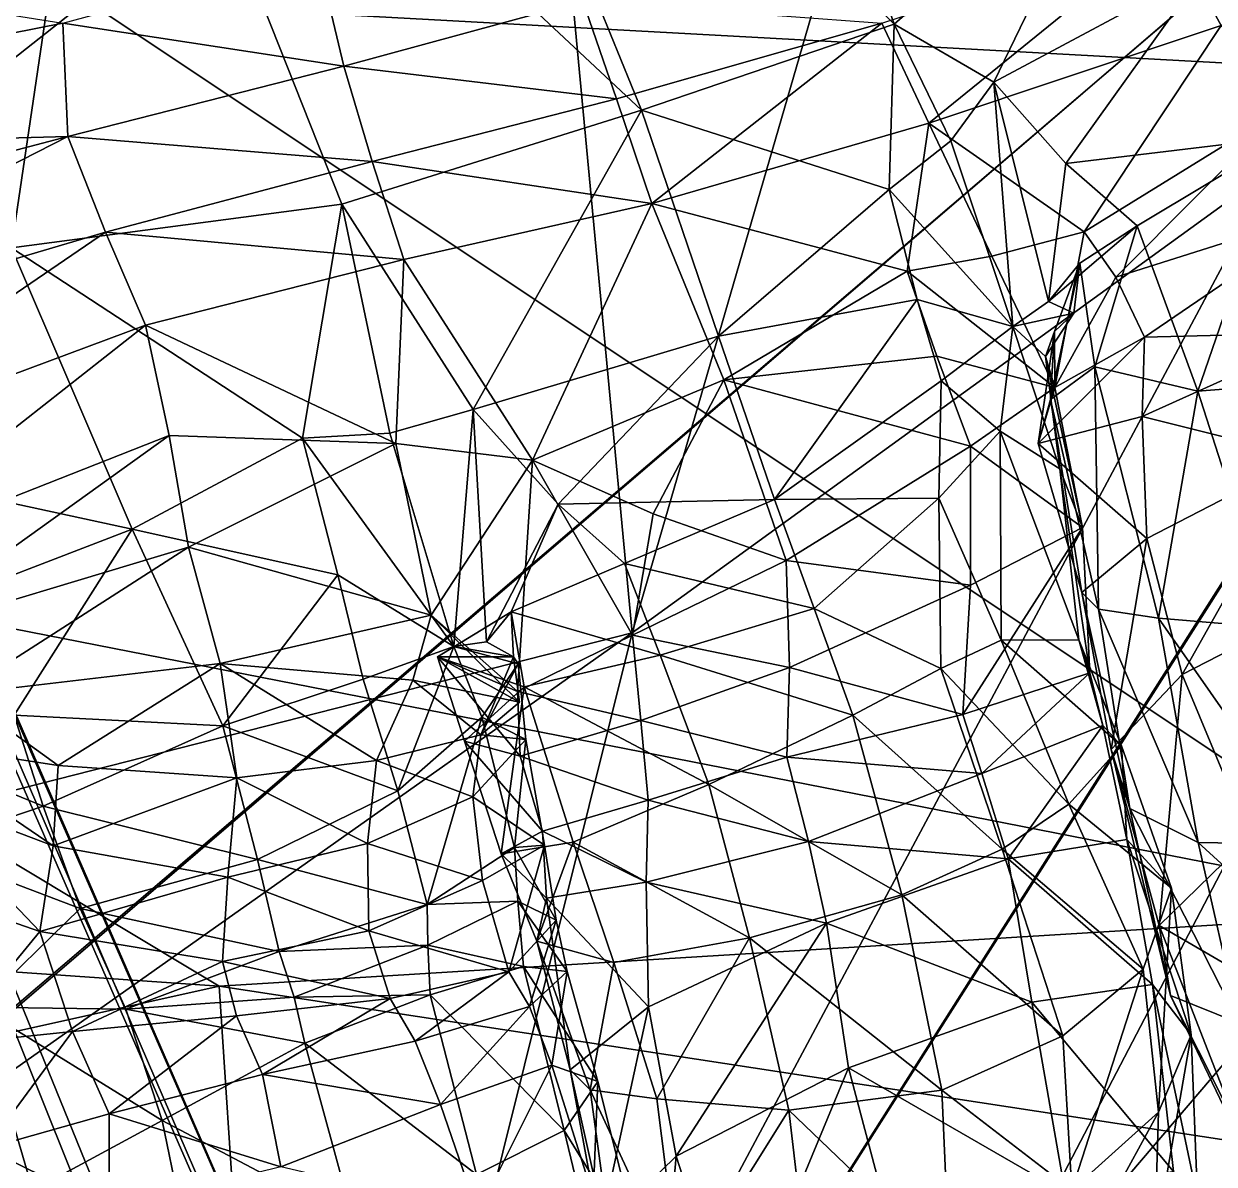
# Model space of a CAD drawing. Header units: metres. Extents: x -7.7 to 8, y -8.9 to 8.6.
# Drawn here: x 1.823 to 2.551, y -4.663 to -3.966 of the extents above; entities that cross this region are included whole.
import ezdxf

# ---------------------------------------------------------------- set-up
doc = ezdxf.new("R2010")
doc.units = ezdxf.units.M
doc.layers.add('LIBERTY', color=1, linetype='CONTINUOUS')

msp = doc.modelspace()

# ---------------------------------------------------------------- linework, layer by layer
at = {"layer": 'LIBERTY', "color": 7}
for points in [[(-7.53329, 8.63299, 0.068), (6.51222, 8.63299, 0.068), (-7.65053, -5.52977, 0.068)], [(-7.65053, -5.52977, 0.068), (6.51222, 8.63299, 0.068), (-7.53329, -5.64701, 0.068)], [(6.51222, 8.63299, 0.068), (6.62947, 8.51574, 0.068), (-7.53329, -5.64701, 0.068)], [(6.62947, 8.51574, 0.068), (6.51222, -5.64701, 0.068), (-7.53329, -5.64701, 0.068)], [(-7.53329, 8.51574, 1.70282), (-7.53329, -5.52977, 1.70282), (6.51222, -5.52977, 1.70282)], [(6.51222, 8.51574, 1.70282), (-7.53329, 8.51574, 1.70282), (6.51222, -5.52977, 1.70282)]]:
    msp.add_3dface(points, dxfattribs=at)
at = {"layer": 'LIBERTY', "color": 6}
for points in [[(2.13823, -0.026124, 28.9868), (2.12147, 0.088042, 28.8818), (4.77571, -4.17979, 28.1702)], [(4.77571, -4.17979, 28.1702), (2.12147, 0.088042, 28.8818), (5.18581, -3.88819, 27.9509)], [(4.69831, -4.14255, 28.3003), (2.13823, -0.026124, 28.9868), (4.77571, -4.17979, 28.1702)], [(4.33934, -1.5532, 31.0725), (2.13823, -0.026124, 28.9868), (4.69831, -4.14255, 28.3003)]]:
    msp.add_3dface(points, dxfattribs=at)
at = {"layer": 'LIBERTY', "color": 2}
for points in [[(0.533366, -2.19211, 45.8943), (2.08611, -5.21478, 47.3809), (0.784772, -2.01529, 45.7752)], [(2.16382, -5.1806, 47.3603), (0.784627, -2.01489, 45.7752), (0.784772, -2.01529, 45.7752)], [(2.16382, -5.1806, 47.3603), (1.01798, -2.55677, 45.9005), (0.784641, -2.01492, 45.7752)], [(2.08611, -5.21478, 47.3809), (2.16382, -5.1806, 47.3603), (0.784772, -2.01529, 45.7752)], [(0.768996, -2.70446, 45.9905), (2.08611, -5.21478, 47.3809), (0.533366, -2.19211, 45.8943)], [(1.01798, -2.55677, 45.9005), (2.15415, -5.19114, 47.3114), (1.011, -2.57185, 45.8611)], [(2.16382, -5.1806, 47.3603), (2.15415, -5.19114, 47.3114), (1.01798, -2.55677, 45.9005)], [(2.07639, -5.22532, 47.332), (0.76221, -2.71966, 45.9567), (1.011, -2.57185, 45.8611)], [(2.15415, -5.19114, 47.3114), (2.07639, -5.22532, 47.332), (1.011, -2.57185, 45.8611)], [(2.07639, -5.22532, 47.332), (0.768996, -2.70446, 45.9905), (0.76221, -2.71966, 45.9567)], [(2.07639, -5.22532, 47.332), (2.08611, -5.21478, 47.3809), (0.768996, -2.70446, 45.9905)]]:
    msp.add_3dface(points, dxfattribs=at)
at = {"layer": 'LIBERTY', "color": 8}
for points in [[(2.55294, -3.10523, 28.2884), (2.1185, -3.52347, 28.5151), (2.19497, -4.33821, 25.3996)], [(2.55294, -3.10523, 28.2884), (2.19497, -4.33821, 25.3996), (2.58812, -4.05362, 25.1271)], [(2.18179, -3.35114, 30.561), (1.31484, -4.11486, 28.6964), (2.1185, -3.52347, 28.5151)], [(2.18179, -3.35114, 30.561), (1.41207, -3.48181, 31.2583), (1.31484, -4.11486, 28.6964)], [(0.837603, -3.58755, 2.08622), (3.07244, -3.49215, 1.70282), (1.26745, -5.03989, 1.70282)], [(3.07402, -3.49209, 1.97996), (0.838988, -3.58749, 2.30801), (1.25611, -5.04654, 1.93382)], [(3.07402, -3.49209, 1.97996), (1.25611, -5.04654, 1.93382), (1.82723, -5.45562, 1.92482)], [(1.26745, -5.03989, 1.70282), (3.07244, -3.49215, 1.70282), (1.82723, -5.45562, 1.70282)], [(3.12937, -3.93, 1.92482), (3.07402, -3.49209, 1.97996), (1.82723, -5.45562, 1.92482)], [(3.07244, -3.49215, 1.70282), (2.08039, -5.39338, 1.70282), (1.82723, -5.45562, 1.70282)], [(3.07244, -3.49215, 1.70282), (3.12937, -3.93, 1.70282), (2.08039, -5.39338, 1.70282)], [(2.1185, -3.52347, 28.5151), (1.19433, -4.59307, 25.9095), (2.19497, -4.33821, 25.3996)], [(2.1185, -3.52347, 28.5151), (1.31484, -4.11486, 28.6964), (1.19433, -4.59307, 25.9095)], [(1.86189, -3.95208, 13.8979), (1.46379, -4.2665, 14.3022), (1.34997, -3.57087, 13.441)], [(2.22082, -3.57973, 2.81399), (2.05553, -3.66278, 2.85485), (2.35504, -3.9665, 2.6442)], [(2.22082, -3.57973, 2.81399), (2.35504, -3.9665, 2.6442), (2.49023, -3.84836, 2.64364)], [(2.05553, -3.66278, 2.85485), (1.87346, -3.71277, 2.87307), (2.20082, -4.01887, 2.68831)], [(2.05553, -3.66278, 2.85485), (2.20082, -4.01887, 2.68831), (2.35504, -3.9665, 2.6442)], [(1.87346, -3.71277, 2.87307), (1.67867, -3.73944, 2.87627), (1.81589, -4.10307, 2.70237)], [(1.87346, -3.71277, 2.87307), (1.81589, -4.10307, 2.70237), (2.01775, -4.07635, 2.69521)], [(1.87346, -3.71277, 2.87307), (2.01775, -4.07635, 2.69521), (2.20082, -4.01887, 2.68831)], [(3.20715, -4.02573, 21.1624), (1.86189, -3.95208, 13.8979), (2.56391, -3.72688, 13.3367)], [(2.49023, -3.84836, 2.64364), (2.35504, -3.9665, 2.6442), (2.41597, -4.00176, 2.53416)], [(2.54492, -3.93275, 2.61865), (2.49023, -3.84836, 2.64364), (2.41597, -4.00176, 2.53416)], [(2.78124, -3.87095, 1.94799), (2.55495, -3.96722, 1.94763), (2.52241, -3.90825, 1.94715)], [(1.84735, -3.96588, 1.90134), (1.4399, -4.04618, 1.85258), (1.44201, -3.90119, 1.84149)], [(2.52241, -3.90825, 1.94715), (2.37629, -4.02696, 1.93434), (2.34759, -3.96588, 1.93262)], [(2.52241, -3.90825, 1.94715), (2.55495, -3.96722, 1.94763), (2.37629, -4.02696, 1.93434)], [(2.00271, -3.92362, 1.90871), (2.01903, -3.99197, 1.90268), (1.84735, -3.96588, 1.90134)], [(2.00271, -3.92362, 1.90871), (2.16485, -3.95235, 1.91703), (2.01903, -3.99197, 1.90268)], [(3.00093, -4.385, 1.92482), (3.12937, -3.93, 1.92482), (1.82723, -5.45562, 1.92482)], [(3.12937, -3.93, 1.70282), (3.00093, -4.385, 1.70282), (2.08039, -5.39338, 1.70282)], [(2.54492, -3.93275, 2.61865), (2.41597, -4.00176, 2.53416), (2.46005, -4.05153, 2.51231)], [(2.59394, -4.03537, 2.58541), (2.54492, -3.93275, 2.61865), (2.46005, -4.05153, 2.51231)], [(2.62772, -3.93545, 2.58608), (2.54492, -3.93275, 2.61865), (2.59394, -4.03537, 2.58541)], [(2.69539, -4.50766, 22.9284), (1.46379, -4.2665, 14.3022), (1.86189, -3.95208, 13.8979)], [(3.20715, -4.02573, 21.1624), (2.69539, -4.50766, 22.9284), (1.86189, -3.95208, 13.8979)], [(2.16485, -3.95235, 1.91703), (2.18553, -4.01206, 1.91784), (2.01903, -3.99197, 1.90268)], [(2.34759, -3.96588, 1.93262), (2.18553, -4.01206, 1.91784), (2.16485, -3.95235, 1.91703)], [(1.84735, -3.96588, 1.90134), (1.85041, -4.03506, 1.88915), (1.4399, -4.04618, 1.85258)], [(1.84735, -3.96588, 1.90134), (2.01903, -3.99197, 1.90268), (1.85041, -4.03506, 1.88915)], [(2.18553, -4.01206, 1.91784), (2.34759, -3.96588, 1.93262), (2.20698, -4.07602, 1.91593)], [(2.35504, -3.9665, 2.6442), (2.20082, -4.01887, 2.68831), (2.35212, -4.06735, 2.53834)], [(2.34759, -3.96588, 1.93262), (2.37629, -4.02696, 1.93434), (2.20698, -4.07602, 1.91593)], [(2.35504, -3.9665, 2.6442), (2.35212, -4.06735, 2.53834), (2.38981, -4.03765, 2.53439)], [(2.35504, -3.9665, 2.6442), (2.38981, -4.03765, 2.53439), (2.41597, -4.00176, 2.53416)], [(2.55495, -3.96722, 1.94763), (2.47124, -4.0932, 1.95505), (2.37629, -4.02696, 1.93434)], [(2.47124, -4.0932, 1.95505), (2.55495, -3.96722, 1.94763), (2.59294, -4.01815, 1.94566)], [(2.01903, -3.99197, 1.90268), (2.03633, -4.05022, 1.90119), (1.85041, -4.03506, 1.88915)], [(2.01903, -3.99197, 1.90268), (2.18553, -4.01206, 1.91784), (2.03633, -4.05022, 1.90119)], [(2.41597, -4.00176, 2.53416), (2.38981, -4.03765, 2.53439), (2.42765, -4.1511, 2.39629)], [(2.46005, -4.05153, 2.51231), (2.41597, -4.00176, 2.53416), (2.44936, -4.13569, 2.40623)], [(2.44936, -4.13569, 2.40623), (2.41597, -4.00176, 2.53416), (2.42765, -4.1511, 2.39629)], [(2.18553, -4.01206, 1.91784), (2.20698, -4.07602, 1.91593), (2.03633, -4.05022, 1.90119)], [(2.20082, -4.01887, 2.68831), (2.01775, -4.07635, 2.69521), (2.0979, -4.20167, 2.56206)], [(2.24783, -4.1569, 2.61683), (2.20082, -4.01887, 2.68831), (2.0979, -4.20167, 2.56206)], [(2.20082, -4.01887, 2.68831), (2.24783, -4.1569, 2.61683), (2.35212, -4.06735, 2.53834)], [(2.49046, -4.12083, 1.95516), (2.47124, -4.0932, 1.95505), (2.59294, -4.01815, 1.94566)], [(2.62359, -4.07882, 1.94631), (2.49046, -4.12083, 1.95516), (2.59294, -4.01815, 1.94566)], [(2.37629, -4.02696, 1.93434), (2.36301, -4.11726, 1.95072), (2.20698, -4.07602, 1.91593)], [(2.41485, -4.10815, 1.95387), (2.36301, -4.11726, 1.95072), (2.37629, -4.02696, 1.93434)], [(2.47124, -4.0932, 1.95505), (2.41485, -4.10815, 1.95387), (2.37629, -4.02696, 1.93434)], [(1.85041, -4.03506, 1.88915), (1.43148, -4.14518, 1.87825), (1.4399, -4.04618, 1.85258)], [(1.43148, -4.14518, 1.87825), (1.85041, -4.03506, 1.88915), (1.54665, -4.18988, 1.83064)], [(1.85041, -4.03506, 1.88915), (1.87329, -4.09352, 1.8832), (1.54665, -4.18988, 1.83064)], [(1.85041, -4.03506, 1.88915), (2.03633, -4.05022, 1.90119), (1.87329, -4.09352, 1.8832)], [(2.59394, -4.03537, 2.58541), (2.46005, -4.05153, 2.51231), (2.50359, -4.08955, 2.49653)], [(2.54066, -4.19063, 2.53645), (2.59394, -4.03537, 2.58541), (2.50359, -4.08955, 2.49653)], [(2.6389, -4.18284, 2.59471), (2.59394, -4.03537, 2.58541), (2.54066, -4.19063, 2.53645)], [(2.38981, -4.03765, 2.53439), (2.35212, -4.06735, 2.53834), (2.42765, -4.1511, 2.39629)], [(2.03633, -4.05022, 1.90119), (2.05556, -4.1101, 1.89811), (1.87329, -4.09352, 1.8832)], [(2.03633, -4.05022, 1.90119), (2.20698, -4.07602, 1.91593), (2.05556, -4.1101, 1.89811)], [(2.58812, -4.05362, 25.1271), (1.98435, -5.18416, 23.3192), (3.04254, -4.72209, 22.5882)], [(2.58812, -4.05362, 25.1271), (2.19497, -4.33821, 25.3996), (1.98435, -5.18416, 23.3192)], [(2.50359, -4.08955, 2.49653), (2.46005, -4.05153, 2.51231), (2.44936, -4.13569, 2.40623)], [(2.35212, -4.06735, 2.53834), (2.24783, -4.1569, 2.61683), (2.36917, -4.1346, 2.50566)], [(2.35212, -4.06735, 2.53834), (2.36917, -4.1346, 2.50566), (2.42765, -4.1511, 2.39629)], [(2.01775, -4.07635, 2.69521), (1.81589, -4.10307, 2.70237), (1.9937, -4.21918, 2.56036)], [(2.04694, -4.21625, 2.5605), (2.01775, -4.07635, 2.69521), (1.9937, -4.21918, 2.56036)], [(2.0979, -4.20167, 2.56206), (2.01775, -4.07635, 2.69521), (2.04694, -4.21625, 2.5605)], [(2.20698, -4.07602, 1.91593), (2.13416, -4.23278, 1.92904), (2.05556, -4.1101, 1.89811)], [(2.13416, -4.23278, 1.92904), (2.20698, -4.07602, 1.91593), (2.25101, -4.18357, 1.89757)], [(2.20698, -4.07602, 1.91593), (2.36301, -4.11726, 1.95072), (2.25101, -4.18357, 1.89757)], [(2.508, -4.1576, 1.95904), (2.49046, -4.12083, 1.95516), (2.62359, -4.07882, 1.94631)], [(2.62034, -4.15481, 1.96694), (2.508, -4.1576, 1.95904), (2.62359, -4.07882, 1.94631)], [(1.87329, -4.09352, 1.8832), (1.66051, -4.23858, 1.83494), (1.54665, -4.18988, 1.83064)], [(1.87329, -4.09352, 1.8832), (1.89771, -4.15018, 1.87665), (1.66051, -4.23858, 1.83494)], [(1.87329, -4.09352, 1.8832), (2.05556, -4.1101, 1.89811), (1.89771, -4.15018, 1.87665)], [(2.47124, -4.0932, 1.95505), (2.45331, -4.18824, 1.97882), (2.41485, -4.10815, 1.95387)], [(2.46854, -4.11246, 2.4127), (2.50359, -4.08955, 2.49653), (2.44936, -4.13569, 2.40623)], [(2.49046, -4.12083, 1.95516), (2.45331, -4.18824, 1.97882), (2.47124, -4.0932, 1.95505)], [(2.4776, -4.17574, 2.45803), (2.50359, -4.08955, 2.49653), (2.46854, -4.11246, 2.4127)], [(2.54066, -4.19063, 2.53645), (2.50359, -4.08955, 2.49653), (2.4776, -4.17574, 2.45803)], [(1.88961, -4.27485, 2.6352), (1.81589, -4.10307, 2.70237), (1.68361, -4.23025, 2.60221)], [(1.81589, -4.10307, 2.70237), (1.88961, -4.27485, 2.6352), (1.9937, -4.21918, 2.56036)], [(2.41485, -4.10815, 1.95387), (2.45331, -4.18824, 1.97882), (2.36301, -4.11726, 1.95072)], [(2.05556, -4.1101, 1.89811), (2.05063, -4.22248, 1.89816), (1.89771, -4.15018, 1.87665)], [(2.13416, -4.23278, 1.92904), (2.05063, -4.22248, 1.89816), (2.05556, -4.1101, 1.89811)], [(2.46854, -4.11246, 2.4127), (2.44936, -4.13569, 2.40623), (2.46477, -4.14296, 2.30482)], [(2.4776, -4.17574, 2.45803), (2.46854, -4.11246, 2.4127), (2.45064, -4.19569, 2.30823)], [(2.45064, -4.19569, 2.30823), (2.46854, -4.11246, 2.4127), (2.45297, -4.15415, 2.20973)], [(2.46854, -4.11246, 2.4127), (2.46477, -4.14296, 2.30482), (2.45297, -4.15415, 2.20973)], [(2.36301, -4.11726, 1.95072), (2.38126, -4.1691, 1.94125), (2.25101, -4.18357, 1.89757)], [(2.36301, -4.11726, 1.95072), (2.45331, -4.18824, 1.97882), (2.38126, -4.1691, 1.94125)], [(2.508, -4.1576, 1.95904), (2.45331, -4.18824, 1.97882), (2.49046, -4.12083, 1.95516)], [(2.24783, -4.1569, 2.61683), (2.28199, -4.25679, 2.56264), (2.36917, -4.1346, 2.50566)], [(2.36917, -4.1346, 2.50566), (2.28199, -4.25679, 2.56264), (2.38386, -4.18417, 2.48044)], [(2.36917, -4.1346, 2.50566), (2.38386, -4.18417, 2.48044), (2.42765, -4.1511, 2.39629)], [(2.44936, -4.13569, 2.40623), (2.42765, -4.1511, 2.39629), (2.46477, -4.14296, 2.30482)], [(2.46477, -4.14296, 2.30482), (2.42765, -4.1511, 2.39629), (2.44754, -4.16929, 2.19844)], [(2.45297, -4.15415, 2.20973), (2.46477, -4.14296, 2.30482), (2.44754, -4.16929, 2.19844)], [(1.89771, -4.15018, 1.87665), (1.71127, -4.29688, 1.85343), (1.66051, -4.23858, 1.83494)], [(1.89771, -4.15018, 1.87665), (1.91226, -4.21765, 1.86078), (1.71127, -4.29688, 1.85343)], [(1.89771, -4.15018, 1.87665), (2.05063, -4.22248, 1.89816), (1.91226, -4.21765, 1.86078)], [(2.38386, -4.18417, 2.48044), (2.41991, -4.21496, 2.40199), (2.42765, -4.1511, 2.39629)], [(2.42765, -4.1511, 2.39629), (2.41991, -4.21496, 2.40199), (2.45639, -4.23794, 2.24053)], [(2.42765, -4.1511, 2.39629), (2.45639, -4.23794, 2.24053), (2.44754, -4.16929, 2.19844)], [(2.24783, -4.1569, 2.61683), (2.0979, -4.20167, 2.56206), (2.14992, -4.25959, 2.53763)], [(2.28199, -4.25679, 2.56264), (2.24783, -4.1569, 2.61683), (2.14992, -4.25959, 2.53763)], [(2.45064, -4.19569, 2.30823), (2.45297, -4.15415, 2.20973), (2.44308, -4.22259, 2.14406)], [(2.44308, -4.22259, 2.14406), (2.45297, -4.15415, 2.20973), (2.45331, -4.18824, 1.97882)], [(2.50656, -4.20599, 2.03521), (2.44308, -4.22259, 2.14406), (2.508, -4.1576, 1.95904)], [(2.44308, -4.22259, 2.14406), (2.45331, -4.18824, 1.97882), (2.508, -4.1576, 1.95904)], [(2.45297, -4.15415, 2.20973), (2.44754, -4.16929, 2.19844), (2.45331, -4.18824, 1.97882)], [(2.60567, -4.23089, 1.97288), (2.50656, -4.20599, 2.03521), (2.62034, -4.15481, 1.96694)], [(2.62034, -4.15481, 1.96694), (2.50656, -4.20599, 2.03521), (2.508, -4.1576, 1.95904)], [(2.38126, -4.1691, 1.94125), (2.4017, -4.22417, 1.93491), (2.25101, -4.18357, 1.89757)], [(2.38126, -4.1691, 1.94125), (2.45331, -4.18824, 1.97882), (2.4017, -4.22417, 1.93491)], [(2.44754, -4.16929, 2.19844), (2.45639, -4.23794, 2.24053), (2.47015, -4.27381, 2.05948)], [(2.44754, -4.16929, 2.19844), (2.47015, -4.27381, 2.05948), (2.45331, -4.18824, 1.97882)], [(2.48, -4.32379, 2.4081), (2.4776, -4.17574, 2.45803), (2.45064, -4.19569, 2.30823)], [(2.51658, -4.32927, 2.48555), (2.54066, -4.19063, 2.53645), (2.4776, -4.17574, 2.45803)], [(2.51658, -4.32927, 2.48555), (2.4776, -4.17574, 2.45803), (2.48, -4.32379, 2.4081)], [(2.13416, -4.23278, 1.92904), (2.25101, -4.18357, 1.89757), (2.20784, -4.26554, 1.89289)], [(2.20784, -4.26554, 1.89289), (2.25101, -4.18357, 1.89757), (2.28914, -4.29406, 1.88453)], [(2.25101, -4.18357, 1.89757), (2.4017, -4.22417, 1.93491), (2.28914, -4.29406, 1.88453)], [(2.28199, -4.25679, 2.56264), (2.38232, -4.25595, 2.48213), (2.38386, -4.18417, 2.48044)], [(2.38386, -4.18417, 2.48044), (2.38232, -4.25595, 2.48213), (2.41991, -4.21496, 2.40199)], [(2.45331, -4.18824, 1.97882), (2.47015, -4.27381, 2.05948), (2.4017, -4.22417, 1.93491)], [(2.58701, -4.33511, 2.55475), (2.6389, -4.18284, 2.59471), (2.54066, -4.19063, 2.53645)], [(2.58701, -4.33511, 2.55475), (2.54066, -4.19063, 2.53645), (2.51658, -4.32927, 2.48555)], [(2.0979, -4.20167, 2.56206), (2.04694, -4.21625, 2.5605), (2.08612, -4.34642, 2.41759)], [(2.0979, -4.20167, 2.56206), (2.08612, -4.34642, 2.41759), (2.10609, -4.34362, 2.41678)], [(2.14992, -4.25959, 2.53763), (2.0979, -4.20167, 2.56206), (2.10609, -4.34362, 2.41678)], [(2.4698, -4.31361, 2.31173), (2.45064, -4.19569, 2.30823), (2.44308, -4.22259, 2.14406)], [(2.4698, -4.31361, 2.31173), (2.48, -4.32379, 2.4081), (2.45064, -4.19569, 2.30823)], [(2.50939, -4.28063, 2.10955), (2.44308, -4.22259, 2.14406), (2.50656, -4.20599, 2.03521)], [(2.50939, -4.28063, 2.10955), (2.50656, -4.20599, 2.03521), (2.60567, -4.23089, 1.97288)], [(2.04694, -4.21625, 2.5605), (1.9937, -4.21918, 2.56036), (2.08612, -4.34642, 2.41759)], [(2.38232, -4.25595, 2.48213), (2.4204, -4.34259, 2.41142), (2.41991, -4.21496, 2.40199)], [(2.41991, -4.21496, 2.40199), (2.4204, -4.34259, 2.41142), (2.46784, -4.34253, 2.28184)], [(2.41991, -4.21496, 2.40199), (2.46784, -4.34253, 2.28184), (2.45639, -4.23794, 2.24053)], [(1.91226, -4.21765, 1.86078), (1.73997, -4.34124, 1.8916), (1.71127, -4.29688, 1.85343)], [(1.73997, -4.34124, 1.8916), (1.91226, -4.21765, 1.86078), (1.92412, -4.28593, 1.84491)], [(1.9937, -4.21918, 2.56036), (1.88961, -4.27485, 2.6352), (2.01532, -4.30272, 2.5435)], [(1.91226, -4.21765, 1.86078), (2.05063, -4.22248, 1.89816), (1.92412, -4.28593, 1.84491)], [(2.05063, -4.22248, 1.89816), (2.07238, -4.32737, 1.90167), (1.92412, -4.28593, 1.84491)], [(1.9937, -4.21918, 2.56036), (2.01532, -4.30272, 2.5435), (2.08612, -4.34642, 2.41759)], [(2.13416, -4.23278, 1.92904), (2.07238, -4.32737, 1.90167), (2.05063, -4.22248, 1.89816)], [(2.4017, -4.22417, 1.93491), (2.40184, -4.30896, 1.95807), (2.28914, -4.29406, 1.88453)], [(2.47015, -4.27381, 2.05948), (2.40184, -4.30896, 1.95807), (2.4017, -4.22417, 1.93491)], [(2.4698, -4.31361, 2.31173), (2.44308, -4.22259, 2.14406), (2.50939, -4.28063, 2.10955)], [(1.88961, -4.27485, 2.6352), (1.68361, -4.23025, 2.60221), (1.75722, -4.32566, 2.56216)], [(2.5311, -4.36355, 2.02759), (2.50939, -4.28063, 2.10955), (2.60567, -4.23089, 1.97288)], [(2.5311, -4.36355, 2.02759), (2.60567, -4.23089, 1.97288), (2.62892, -4.31323, 1.89859)], [(2.13416, -4.23278, 1.92904), (2.12496, -4.37391, 1.95175), (2.07238, -4.32737, 1.90167)], [(2.12496, -4.37391, 1.95175), (2.13416, -4.23278, 1.92904), (2.19521, -4.33949, 1.89111)], [(2.13416, -4.23278, 1.92904), (2.20784, -4.26554, 1.89289), (2.19521, -4.33949, 1.89111)], [(2.45639, -4.23794, 2.24053), (2.46784, -4.34253, 2.28184), (2.47471, -4.36266, 2.12508)], [(2.45639, -4.23794, 2.24053), (2.47471, -4.36266, 2.12508), (2.47015, -4.27381, 2.05948)], [(2.12106, -4.32537, 2.42188), (2.14992, -4.25959, 2.53763), (2.10609, -4.34362, 2.41678)], [(2.19032, -4.29579, 2.52336), (2.14992, -4.25959, 2.53763), (2.12106, -4.32537, 2.42188)], [(2.28199, -4.25679, 2.56264), (2.14992, -4.25959, 2.53763), (2.19032, -4.29579, 2.52336)], [(2.30629, -4.32339, 2.5392), (2.28199, -4.25679, 2.56264), (2.19032, -4.29579, 2.52336)], [(2.28199, -4.25679, 2.56264), (2.30629, -4.32339, 2.5392), (2.38232, -4.25595, 2.48213)], [(2.30629, -4.32339, 2.5392), (2.38361, -4.35993, 2.48626), (2.38232, -4.25595, 2.48213)], [(2.38232, -4.25595, 2.48213), (2.38361, -4.35993, 2.48626), (2.4204, -4.34259, 2.41142)], [(1.94279, -4.55399, 23.4351), (0.895835, -4.4813, 15.1743), (1.46379, -4.2665, 14.3022)], [(2.69539, -4.50766, 22.9284), (1.94279, -4.55399, 23.4351), (1.46379, -4.2665, 14.3022)], [(2.19521, -4.33949, 1.89111), (2.20784, -4.26554, 1.89289), (2.28914, -4.29406, 1.88453)], [(1.88961, -4.27485, 2.6352), (1.75722, -4.32566, 2.56216), (1.81763, -4.38854, 2.53861)], [(1.94508, -4.395, 2.58777), (1.88961, -4.27485, 2.6352), (1.81763, -4.38854, 2.53861)], [(1.88961, -4.27485, 2.6352), (1.94508, -4.395, 2.58777), (2.01532, -4.30272, 2.5435)], [(2.47015, -4.27381, 2.05948), (2.47471, -4.36266, 2.12508), (2.39708, -4.3881, 1.98343)], [(2.47015, -4.27381, 2.05948), (2.39708, -4.3881, 1.98343), (2.40184, -4.30896, 1.95807)], [(2.4876, -4.40931, 2.22997), (2.4698, -4.31361, 2.31173), (2.50939, -4.28063, 2.10955)], [(2.4876, -4.40931, 2.22997), (2.50939, -4.28063, 2.10955), (2.5311, -4.36355, 2.02759)], [(1.7839, -4.37566, 1.86653), (1.73997, -4.34124, 1.8916), (1.92412, -4.28593, 1.84491)], [(1.7839, -4.37566, 1.86653), (1.92412, -4.28593, 1.84491), (1.94331, -4.35681, 1.83338)], [(1.92412, -4.28593, 1.84491), (2.07238, -4.32737, 1.90167), (1.94331, -4.35681, 1.83338)], [(2.21217, -4.35171, 2.50808), (2.19032, -4.29579, 2.52336), (2.12106, -4.32537, 2.42188)], [(2.30629, -4.32339, 2.5392), (2.19032, -4.29579, 2.52336), (2.21217, -4.35171, 2.50808)], [(2.29126, -4.35924, 1.89582), (2.19521, -4.33949, 1.89111), (2.28914, -4.29406, 1.88453)], [(2.40184, -4.30896, 1.95807), (2.29126, -4.35924, 1.89582), (2.28914, -4.29406, 1.88453)], [(2.01532, -4.30272, 2.5435), (1.94508, -4.395, 2.58777), (2.0307, -4.36639, 2.53575)], [(2.01532, -4.30272, 2.5435), (2.0307, -4.36639, 2.53575), (2.08612, -4.34642, 2.41759)], [(2.40184, -4.30896, 1.95807), (2.39708, -4.3881, 1.98343), (2.29126, -4.35924, 1.89582)], [(2.49897, -4.44553, 2.32413), (2.48, -4.32379, 2.4081), (2.4698, -4.31361, 2.31173)], [(2.49897, -4.44553, 2.32413), (2.4698, -4.31361, 2.31173), (2.4876, -4.40931, 2.22997)], [(2.57245, -4.46294, 1.93215), (2.5311, -4.36355, 2.02759), (2.62892, -4.31323, 1.89859)], [(2.12106, -4.32537, 2.42188), (2.12248, -4.35278, 2.18089), (2.07609, -4.35285, 2.1804)], [(2.12902, -4.3712, 2.40889), (2.12106, -4.32537, 2.42188), (2.07609, -4.35285, 2.1804)], [(2.12106, -4.32537, 2.42188), (2.10609, -4.34362, 2.41678), (2.12248, -4.35278, 2.18089)], [(2.21217, -4.35171, 2.50808), (2.12106, -4.32537, 2.42188), (2.12902, -4.3712, 2.40889)], [(2.32994, -4.38845, 2.52375), (2.30629, -4.32339, 2.5392), (2.21217, -4.35171, 2.50808)], [(2.30629, -4.32339, 2.5392), (2.32994, -4.38845, 2.52375), (2.38361, -4.35993, 2.48626)], [(2.51658, -4.32927, 2.48555), (2.48, -4.32379, 2.4081), (2.54081, -4.46621, 2.39748)], [(2.54081, -4.46621, 2.39748), (2.48, -4.32379, 2.4081), (2.49897, -4.44553, 2.32413)], [(2.07238, -4.32737, 1.90167), (2.06117, -4.36705, 1.88185), (1.94331, -4.35681, 1.83338)], [(2.07238, -4.32737, 1.90167), (2.12631, -4.38042, 1.95501), (2.06117, -4.36705, 1.88185)], [(2.12496, -4.37391, 1.95175), (2.12631, -4.38042, 1.95501), (2.07238, -4.32737, 1.90167)], [(2.58701, -4.33511, 2.55475), (2.51658, -4.32927, 2.48555), (2.61339, -4.46745, 2.4475)], [(2.61339, -4.46745, 2.4475), (2.51658, -4.32927, 2.48555), (2.54081, -4.46621, 2.39748)], [(2.19497, -4.33821, 25.3996), (0.753664, -5.35601, 23.63), (1.98435, -5.18416, 23.3192)], [(2.19497, -4.33821, 25.3996), (1.19433, -4.59307, 25.9095), (0.753664, -5.35601, 23.63)], [(2.20028, -4.39161, 1.90621), (2.12496, -4.37391, 1.95175), (2.19521, -4.33949, 1.89111)], [(2.29126, -4.35924, 1.89582), (2.20028, -4.39161, 1.90621), (2.19521, -4.33949, 1.89111)], [(2.0307, -4.36639, 2.53575), (2.05188, -4.43467, 2.50079), (2.08612, -4.34642, 2.41759)], [(2.08612, -4.34642, 2.41759), (2.05188, -4.43467, 2.50079), (2.10322, -4.38958, 2.37096)], [(2.10609, -4.34362, 2.41678), (2.08612, -4.34642, 2.41759), (2.12248, -4.35278, 2.18089)], [(2.12248, -4.35278, 2.18089), (2.08612, -4.34642, 2.41759), (2.12537, -4.35702, 2.17735)], [(2.08612, -4.34642, 2.41759), (2.10322, -4.38958, 2.37096), (2.12537, -4.35702, 2.17735)], [(2.38361, -4.35993, 2.48626), (2.46183, -4.44273, 2.42075), (2.4204, -4.34259, 2.41142)], [(2.4204, -4.34259, 2.41142), (2.49399, -4.40722, 2.29592), (2.46784, -4.34253, 2.28184)], [(2.4204, -4.34259, 2.41142), (2.46183, -4.44273, 2.42075), (2.49399, -4.40722, 2.29592)], [(2.46784, -4.34253, 2.28184), (2.49399, -4.40722, 2.29592), (2.48253, -4.3947, 2.14586)], [(2.46784, -4.34253, 2.28184), (2.48253, -4.3947, 2.14586), (2.47471, -4.36266, 2.12508)], [(2.07609, -4.35285, 2.1804), (2.12248, -4.35278, 2.18089), (2.12631, -4.38042, 1.95501)], [(2.07609, -4.35285, 2.1804), (2.12631, -4.38042, 1.95501), (2.12496, -4.37391, 1.95175)], [(2.09265, -4.40422, 2.18804), (2.12902, -4.3712, 2.40889), (2.07609, -4.35285, 2.1804)], [(2.09265, -4.40422, 2.18804), (2.07609, -4.35285, 2.1804), (2.1267, -4.41356, 1.97961)], [(2.1267, -4.41356, 1.97961), (2.07609, -4.35285, 2.1804), (2.12496, -4.37391, 1.95175)], [(2.12631, -4.38042, 1.95501), (2.12248, -4.35278, 2.18089), (2.1027, -4.40042, 1.9539)], [(2.12248, -4.35278, 2.18089), (2.12537, -4.35702, 2.17735), (2.1027, -4.40042, 1.9539)], [(2.24194, -4.43075, 2.49816), (2.21217, -4.35171, 2.50808), (2.12902, -4.3712, 2.40889)], [(2.32994, -4.38845, 2.52375), (2.21217, -4.35171, 2.50808), (2.24194, -4.43075, 2.49816)], [(1.84448, -4.41918, 1.85776), (1.7839, -4.37566, 1.86653), (1.94331, -4.35681, 1.83338)], [(1.84448, -4.41918, 1.85776), (1.94331, -4.35681, 1.83338), (1.95358, -4.42664, 1.83049)], [(1.94331, -4.35681, 1.83338), (2.03894, -4.41611, 1.8646), (1.95358, -4.42664, 1.83049)], [(2.06117, -4.36705, 1.88185), (2.03894, -4.41611, 1.8646), (1.94331, -4.35681, 1.83338)], [(2.12537, -4.35702, 2.17735), (2.13003, -4.40333, 2.14761), (2.1027, -4.40042, 1.9539)], [(2.12537, -4.35702, 2.17735), (2.10322, -4.38958, 2.37096), (2.13003, -4.40333, 2.14761)], [(2.28964, -4.41408, 1.91218), (2.20028, -4.39161, 1.90621), (2.29126, -4.35924, 1.89582)], [(2.39708, -4.3881, 1.98343), (2.28964, -4.41408, 1.91218), (2.29126, -4.35924, 1.89582)], [(2.32994, -4.38845, 2.52375), (2.42116, -4.47019, 2.4937), (2.38361, -4.35993, 2.48626)], [(2.38361, -4.35993, 2.48626), (2.42116, -4.47019, 2.4937), (2.46183, -4.44273, 2.42075)], [(2.47471, -4.36266, 2.12508), (2.40863, -4.42397, 2.00212), (2.39708, -4.3881, 1.98343)], [(2.47471, -4.36266, 2.12508), (2.48253, -4.3947, 2.14586), (2.40863, -4.42397, 2.00212)], [(2.0307, -4.36639, 2.53575), (1.94508, -4.395, 2.58777), (2.05188, -4.43467, 2.50079)], [(2.06117, -4.36705, 1.88185), (2.1027, -4.40042, 1.9539), (2.03894, -4.41611, 1.8646)], [(2.12631, -4.38042, 1.95501), (2.1027, -4.40042, 1.9539), (2.06117, -4.36705, 1.88185)], [(2.51693, -4.51683, 2.10454), (2.4876, -4.40931, 2.22997), (2.5311, -4.36355, 2.02759)], [(2.51693, -4.51683, 2.10454), (2.5311, -4.36355, 2.02759), (2.57245, -4.46294, 1.93215)], [(1.74705, -4.40419, 1.95924), (1.7839, -4.37566, 1.86653), (1.84448, -4.41918, 1.85776)], [(2.11502, -4.47304, 2.19743), (2.12902, -4.3712, 2.40889), (2.09265, -4.40422, 2.18804)], [(2.15902, -4.46591, 2.40396), (2.12902, -4.3712, 2.40889), (2.11502, -4.47304, 2.19743)], [(2.1267, -4.41356, 1.97961), (2.12496, -4.37391, 1.95175), (2.20028, -4.39161, 1.90621)], [(2.24194, -4.43075, 2.49816), (2.12902, -4.3712, 2.40889), (2.15902, -4.46591, 2.40396)], [(1.83519, -4.44392, 2.52036), (1.81763, -4.38854, 2.53861), (1.73003, -4.40098, 2.39114)], [(1.94508, -4.395, 2.58777), (1.81763, -4.38854, 2.53861), (1.83519, -4.44392, 2.52036)], [(2.65704, -4.95274, 1.92482), (3.00093, -4.385, 1.92482), (1.82723, -5.45562, 1.92482)], [(2.05188, -4.43467, 2.50079), (2.06982, -4.50412, 2.47075), (2.10322, -4.38958, 2.37096)], [(2.10322, -4.38958, 2.37096), (2.06982, -4.50412, 2.47075), (2.12328, -4.46925, 2.33187)], [(3.00093, -4.385, 1.70282), (2.65704, -4.95274, 1.70282), (2.08039, -5.39338, 1.70282)], [(2.10322, -4.38958, 2.37096), (2.12328, -4.46925, 2.33187), (2.13003, -4.40333, 2.14761)], [(2.20479, -4.44038, 1.92593), (2.1267, -4.41356, 1.97961), (2.20028, -4.39161, 1.90621)], [(2.28964, -4.41408, 1.91218), (2.20479, -4.44038, 1.92593), (2.20028, -4.39161, 1.90621)], [(2.35978, -4.49818, 2.52806), (2.32994, -4.38845, 2.52375), (2.24194, -4.43075, 2.49816)], [(2.39708, -4.3881, 1.98343), (2.40863, -4.42397, 2.00212), (2.28964, -4.41408, 1.91218)], [(2.32994, -4.38845, 2.52375), (2.35978, -4.49818, 2.52806), (2.42116, -4.47019, 2.4937)], [(1.96629, -4.47664, 2.55812), (1.94508, -4.395, 2.58777), (1.83519, -4.44392, 2.52036)], [(1.94508, -4.395, 2.58777), (1.96629, -4.47664, 2.55812), (2.05188, -4.43467, 2.50079)], [(2.48253, -4.3947, 2.14586), (2.42466, -4.47628, 2.01372), (2.40863, -4.42397, 2.00212)], [(2.48253, -4.3947, 2.14586), (2.49728, -4.46439, 2.16184), (2.42466, -4.47628, 2.01372)], [(2.49399, -4.40722, 2.29592), (2.49728, -4.46439, 2.16184), (2.48253, -4.3947, 2.14586)], [(1.83519, -4.44392, 2.52036), (1.73003, -4.40098, 2.39114), (1.7601, -4.46952, 2.38297)], [(1.75039, -4.43377, 2.00311), (1.74705, -4.40419, 1.95924), (1.84132, -4.46819, 1.889)], [(1.84132, -4.46819, 1.889), (1.74705, -4.40419, 1.95924), (1.84448, -4.41918, 1.85776)], [(2.1027, -4.40042, 1.9539), (2.09782, -4.43823, 1.94357), (2.03894, -4.41611, 1.8646)], [(2.11502, -4.47304, 2.19743), (2.09265, -4.40422, 2.18804), (2.14037, -4.4593, 2.00177)], [(2.14037, -4.4593, 2.00177), (2.09265, -4.40422, 2.18804), (2.1267, -4.41356, 1.97961)], [(2.1027, -4.40042, 1.9539), (2.13003, -4.40333, 2.14761), (2.09782, -4.43823, 1.94357)], [(2.13003, -4.40333, 2.14761), (2.14152, -4.46775, 2.12778), (2.09782, -4.43823, 1.94357)], [(2.13003, -4.40333, 2.14761), (2.12328, -4.46925, 2.33187), (2.14152, -4.46775, 2.12778)], [(2.14037, -4.4593, 2.00177), (2.1267, -4.41356, 1.97961), (2.20479, -4.44038, 1.92593)], [(2.49399, -4.40722, 2.29592), (2.46183, -4.44273, 2.42075), (2.52446, -4.4942, 2.29399)], [(2.49897, -4.44553, 2.32413), (2.4876, -4.40931, 2.22997), (2.52398, -4.55959, 2.21295)], [(2.52398, -4.55959, 2.21295), (2.4876, -4.40931, 2.22997), (2.51693, -4.51683, 2.10454)], [(2.49399, -4.40722, 2.29592), (2.52446, -4.4942, 2.29399), (2.49728, -4.46439, 2.16184)], [(1.84132, -4.46819, 1.889), (1.84448, -4.41918, 1.85776), (1.95358, -4.42664, 1.83049)], [(2.03894, -4.41611, 1.8646), (2.03336, -4.46688, 1.86525), (1.95358, -4.42664, 1.83049)], [(2.09782, -4.43823, 1.94357), (2.03336, -4.46688, 1.86525), (2.03894, -4.41611, 1.8646)], [(2.30268, -4.46558, 1.93676), (2.20479, -4.44038, 1.92593), (2.28964, -4.41408, 1.91218)], [(2.40863, -4.42397, 2.00212), (2.30268, -4.46558, 1.93676), (2.28964, -4.41408, 1.91218)], [(1.94801, -4.48738, 1.84371), (1.84132, -4.46819, 1.889), (1.95358, -4.42664, 1.83049)], [(2.03336, -4.46688, 1.86525), (1.94801, -4.48738, 1.84371), (1.95358, -4.42664, 1.83049)], [(2.40863, -4.42397, 2.00212), (2.42466, -4.47628, 2.01372), (2.30268, -4.46558, 1.93676)], [(1.74658, -4.49034, 2.04429), (1.75039, -4.43377, 2.00311), (1.83315, -4.52055, 1.91998)], [(1.83315, -4.52055, 1.91998), (1.75039, -4.43377, 2.00311), (1.84132, -4.46819, 1.889)], [(2.05188, -4.43467, 2.50079), (1.96629, -4.47664, 2.55812), (2.06982, -4.50412, 2.47075)], [(2.26674, -4.52447, 2.50323), (2.24194, -4.43075, 2.49816), (2.15902, -4.46591, 2.40396)], [(2.26674, -4.52447, 2.50323), (2.35978, -4.49818, 2.52806), (2.24194, -4.43075, 2.49816)], [(2.09782, -4.43823, 1.94357), (2.10363, -4.48941, 1.94971), (2.03336, -4.46688, 1.86525)], [(2.14152, -4.46775, 2.12778), (2.10363, -4.48941, 1.94971), (2.09782, -4.43823, 1.94357)], [(2.2036, -4.49034, 2.00454), (2.14037, -4.4593, 2.00177), (2.20479, -4.44038, 1.92593)], [(2.30268, -4.46558, 1.93676), (2.2036, -4.49034, 2.00454), (2.20479, -4.44038, 1.92593)], [(2.46183, -4.44273, 2.42075), (2.42116, -4.47019, 2.4937), (2.50727, -4.54363, 2.40518)], [(2.46183, -4.44273, 2.42075), (2.50727, -4.54363, 2.40518), (2.52446, -4.4942, 2.29399)], [(1.85793, -4.50658, 2.50251), (1.83519, -4.44392, 2.52036), (1.7601, -4.46952, 2.38297)], [(1.96629, -4.47664, 2.55812), (1.83519, -4.44392, 2.52036), (1.85793, -4.50658, 2.50251)], [(2.54081, -4.46621, 2.39748), (2.49897, -4.44553, 2.32413), (2.56578, -4.57658, 2.29938)], [(2.56578, -4.57658, 2.29938), (2.49897, -4.44553, 2.32413), (2.52398, -4.55959, 2.21295)], [(2.14279, -4.50015, 2.12976), (2.11502, -4.47304, 2.19743), (2.14037, -4.4593, 2.00177)], [(2.2036, -4.49034, 2.00454), (2.14279, -4.50015, 2.12976), (2.14037, -4.4593, 2.00177)], [(2.49728, -4.46439, 2.16184), (2.513, -4.55286, 2.0994), (2.42466, -4.47628, 2.01372)], [(2.49728, -4.46439, 2.16184), (2.53662, -4.5836, 2.22238), (2.513, -4.55286, 2.0994)], [(2.52446, -4.4942, 2.29399), (2.53662, -4.5836, 2.22238), (2.49728, -4.46439, 2.16184)], [(2.57064, -4.54807, 1.99374), (2.51693, -4.51683, 2.10454), (2.57245, -4.46294, 1.93215)], [(1.79589, -4.56674, 2.40882), (1.85793, -4.50658, 2.50251), (1.7601, -4.46952, 2.38297)], [(1.83315, -4.52055, 1.91998), (1.84132, -4.46819, 1.889), (1.94801, -4.48738, 1.84371)], [(2.03336, -4.46688, 1.86525), (2.03419, -4.5202, 1.87762), (1.94801, -4.48738, 1.84371)], [(2.10363, -4.48941, 1.94971), (2.03419, -4.5202, 1.87762), (2.03336, -4.46688, 1.86525)], [(2.06982, -4.50412, 2.47075), (2.12527, -4.50211, 2.36365), (2.12328, -4.46925, 2.33187)], [(2.14152, -4.46775, 2.12778), (2.11983, -4.54517, 2.03069), (2.10363, -4.48941, 1.94971)], [(2.1369, -4.52656, 2.27955), (2.15902, -4.46591, 2.40396), (2.11502, -4.47304, 2.19743)], [(2.14152, -4.46775, 2.12778), (2.14871, -4.51364, 2.19549), (2.11983, -4.54517, 2.03069)], [(2.12328, -4.46925, 2.33187), (2.14871, -4.51364, 2.19549), (2.14152, -4.46775, 2.12778)], [(2.12328, -4.46925, 2.33187), (2.12527, -4.50211, 2.36365), (2.14871, -4.51364, 2.19549)], [(2.18387, -4.53946, 2.42326), (2.15902, -4.46591, 2.40396), (2.1369, -4.52656, 2.27955)], [(2.18387, -4.53946, 2.42326), (2.26674, -4.52447, 2.50323), (2.15902, -4.46591, 2.40396)], [(2.31375, -4.51546, 1.94903), (2.2036, -4.49034, 2.00454), (2.30268, -4.46558, 1.93676)], [(2.42466, -4.47628, 2.01372), (2.31375, -4.51546, 1.94903), (2.30268, -4.46558, 1.93676)], [(2.42116, -4.47019, 2.4937), (2.35978, -4.49818, 2.52806), (2.45811, -4.58436, 2.47888)], [(2.42116, -4.47019, 2.4937), (2.45811, -4.58436, 2.47888), (2.50727, -4.54363, 2.40518)], [(2.61339, -4.46745, 2.4475), (2.54081, -4.46621, 2.39748), (2.62951, -4.54727, 2.3584)], [(2.62951, -4.54727, 2.3584), (2.54081, -4.46621, 2.39748), (2.56578, -4.57658, 2.29938)], [(1.9794, -4.5327, 2.53786), (1.96629, -4.47664, 2.55812), (1.85793, -4.50658, 2.50251)], [(1.96629, -4.47664, 2.55812), (1.9794, -4.5327, 2.53786), (2.06982, -4.50412, 2.47075)], [(2.1369, -4.52656, 2.27955), (2.11502, -4.47304, 2.19743), (2.14279, -4.50015, 2.12976)], [(2.31375, -4.51546, 1.94903), (2.42466, -4.47628, 2.01372), (2.43915, -4.56365, 1.94736)], [(2.42466, -4.47628, 2.01372), (2.513, -4.55286, 2.0994), (2.43915, -4.56365, 1.94736)], [(1.94279, -4.55399, 23.4351), (0.727654, -4.82437, 23.628), (0.895835, -4.4813, 15.1743)], [(1.77639, -4.58949, 2.02296), (1.74658, -4.49034, 2.04429), (1.83315, -4.52055, 1.91998)], [(1.94478, -4.53897, 1.86308), (1.83315, -4.52055, 1.91998), (1.94801, -4.48738, 1.84371)], [(2.03419, -4.5202, 1.87762), (1.94478, -4.53897, 1.86308), (1.94801, -4.48738, 1.84371)], [(2.10363, -4.48941, 1.94971), (2.11983, -4.54517, 2.03069), (2.03419, -4.5202, 1.87762)], [(2.20496, -4.56651, 2.07775), (2.14279, -4.50015, 2.12976), (2.2036, -4.49034, 2.00454)], [(2.20496, -4.56651, 2.07775), (2.2036, -4.49034, 2.00454), (2.31375, -4.51546, 1.94903)], [(2.15717, -4.60501, 2.26854), (2.1369, -4.52656, 2.27955), (2.14279, -4.50015, 2.12976)], [(2.15717, -4.60501, 2.26854), (2.14279, -4.50015, 2.12976), (2.20496, -4.56651, 2.07775)], [(2.38413, -4.61748, 2.51134), (2.35978, -4.49818, 2.52806), (2.26674, -4.52447, 2.50323)], [(2.35978, -4.49818, 2.52806), (2.38413, -4.61748, 2.51134), (2.45811, -4.58436, 2.47888)], [(2.50727, -4.54363, 2.40518), (2.51661, -4.63096, 2.32509), (2.52446, -4.4942, 2.29399)], [(2.52446, -4.4942, 2.29399), (2.51661, -4.63096, 2.32509), (2.53662, -4.5836, 2.22238)], [(1.88569, -4.5681, 2.50295), (1.85793, -4.50658, 2.50251), (1.79589, -4.56674, 2.40882)], [(1.88569, -4.5681, 2.50295), (1.9794, -4.5327, 2.53786), (1.85793, -4.50658, 2.50251)], [(1.94279, -4.55399, 23.4351), (2.69539, -4.50766, 22.9284), (3.04254, -4.72209, 22.5882)], [(1.9794, -4.5327, 2.53786), (2.07017, -4.529, 2.47489), (2.06982, -4.50412, 2.47075)], [(2.06982, -4.50412, 2.47075), (2.07017, -4.529, 2.47489), (2.12527, -4.50211, 2.36365)], [(2.07017, -4.529, 2.47489), (2.12862, -4.54201, 2.40052), (2.12527, -4.50211, 2.36365)], [(2.12527, -4.50211, 2.36365), (2.12862, -4.54201, 2.40052), (2.15531, -4.54507, 2.25531)], [(2.12527, -4.50211, 2.36365), (2.15531, -4.54507, 2.25531), (2.14871, -4.51364, 2.19549)], [(2.14871, -4.51364, 2.19549), (2.13242, -4.56634, 2.0924), (2.11983, -4.54517, 2.03069)], [(2.14871, -4.51364, 2.19549), (2.15531, -4.54507, 2.25531), (2.13242, -4.56634, 2.0924)], [(2.22199, -4.6577, 2.00117), (2.20496, -4.56651, 2.07775), (2.31375, -4.51546, 1.94903)], [(2.22199, -4.6577, 2.00117), (2.31375, -4.51546, 1.94903), (2.32727, -4.60383, 1.87948)], [(2.31375, -4.51546, 1.94903), (2.43915, -4.56365, 1.94736), (2.32727, -4.60383, 1.87948)], [(1.77639, -4.58949, 2.02296), (1.83315, -4.52055, 1.91998), (1.85313, -4.5816, 1.91729)], [(1.85313, -4.5816, 1.91729), (1.83315, -4.52055, 1.91998), (1.94478, -4.53897, 1.86308)], [(2.03419, -4.5202, 1.87762), (2.04715, -4.56149, 1.92409), (1.94478, -4.53897, 1.86308)], [(2.11983, -4.54517, 2.03069), (2.04715, -4.56149, 1.92409), (2.03419, -4.5202, 1.87762)], [(2.56596, -4.64299, 2.08564), (2.51693, -4.51683, 2.10454), (2.57064, -4.54807, 1.99374)], [(2.52398, -4.55959, 2.21295), (2.51693, -4.51683, 2.10454), (2.56596, -4.64299, 2.08564)], [(1.9794, -4.5327, 2.53786), (1.98866, -4.56073, 2.52599), (2.07017, -4.529, 2.47489)], [(1.98866, -4.56073, 2.52599), (2.07159, -4.55926, 2.48069), (2.07017, -4.529, 2.47489)], [(2.07017, -4.529, 2.47489), (2.07159, -4.55926, 2.48069), (2.12862, -4.54201, 2.40052)], [(2.16936, -4.61723, 2.35991), (2.18387, -4.53946, 2.42326), (2.1369, -4.52656, 2.27955)], [(2.16936, -4.61723, 2.35991), (2.1369, -4.52656, 2.27955), (2.15717, -4.60501, 2.26854)], [(2.21008, -4.62272, 2.43169), (2.26674, -4.52447, 2.50323), (2.18387, -4.53946, 2.42326)], [(2.29074, -4.62962, 2.4914), (2.26674, -4.52447, 2.50323), (2.21008, -4.62272, 2.43169)], [(2.38413, -4.61748, 2.51134), (2.26674, -4.52447, 2.50323), (2.29074, -4.62962, 2.4914)], [(1.98866, -4.56073, 2.52599), (1.9794, -4.5327, 2.53786), (1.88569, -4.5681, 2.50295)], [(1.95328, -4.57199, 1.88019), (1.85313, -4.5816, 1.91729), (1.94478, -4.53897, 1.86308)], [(2.04715, -4.56149, 1.92409), (1.95328, -4.57199, 1.88019), (1.94478, -4.53897, 1.86308)], [(2.07159, -4.55926, 2.48069), (2.15354, -4.64205, 2.40227), (2.12862, -4.54201, 2.40052)], [(2.12862, -4.54201, 2.40052), (2.15354, -4.64205, 2.40227), (2.17415, -4.61227, 2.26602)], [(2.12862, -4.54201, 2.40052), (2.17415, -4.61227, 2.26602), (2.15531, -4.54507, 2.25531)], [(2.21008, -4.62272, 2.43169), (2.18387, -4.53946, 2.42326), (2.16936, -4.61723, 2.35991)], [(2.50727, -4.54363, 2.40518), (2.45811, -4.58436, 2.47888), (2.4637, -4.67863, 2.38639)], [(2.50727, -4.54363, 2.40518), (2.4637, -4.67863, 2.38639), (2.51661, -4.63096, 2.32509)], [(2.11983, -4.54517, 2.03069), (2.06249, -4.58746, 1.96546), (2.04715, -4.56149, 1.92409)], [(2.11983, -4.54517, 2.03069), (2.13242, -4.56634, 2.0924), (2.06249, -4.58746, 1.96546)], [(2.15531, -4.54507, 2.25531), (2.14594, -4.60223, 2.11284), (2.13242, -4.56634, 2.0924)], [(2.15531, -4.54507, 2.25531), (2.17415, -4.61227, 2.26602), (2.14594, -4.60223, 2.11284)], [(0.727654, -4.82437, 23.628), (1.94279, -4.55399, 23.4351), (1.98435, -5.18416, 23.3192)], [(1.98435, -5.18416, 23.3192), (1.94279, -4.55399, 23.4351), (3.04254, -4.72209, 22.5882)], [(2.513, -4.55286, 2.0994), (2.52571, -4.66723, 2.02465), (2.43915, -4.56365, 1.94736)], [(2.513, -4.55286, 2.0994), (2.54048, -4.68345, 2.14466), (2.52571, -4.66723, 2.02465)], [(2.53662, -4.5836, 2.22238), (2.54048, -4.68345, 2.14466), (2.513, -4.55286, 2.0994)], [(1.99515, -4.58887, 2.51594), (1.98866, -4.56073, 2.52599), (1.88569, -4.5681, 2.50295)], [(2.04715, -4.56149, 1.92409), (1.96922, -4.60781, 1.89978), (1.95328, -4.57199, 1.88019)], [(2.04715, -4.56149, 1.92409), (2.06249, -4.58746, 1.96546), (1.96922, -4.60781, 1.89978)], [(1.98866, -4.56073, 2.52599), (1.99515, -4.58887, 2.51594), (2.07159, -4.55926, 2.48069)], [(2.07159, -4.55926, 2.48069), (1.99515, -4.58887, 2.51594), (2.09997, -4.6689, 2.47662)], [(2.13242, -4.56634, 2.0924), (2.07798, -4.62614, 1.98242), (2.06249, -4.58746, 1.96546)], [(2.07159, -4.55926, 2.48069), (2.09997, -4.6689, 2.47662), (2.15354, -4.64205, 2.40227)], [(2.13242, -4.56634, 2.0924), (2.14594, -4.60223, 2.11284), (2.07798, -4.62614, 1.98242)], [(2.43915, -4.56365, 1.94736), (2.45955, -4.68013, 1.88275), (2.32727, -4.60383, 1.87948)], [(2.43915, -4.56365, 1.94736), (2.52571, -4.66723, 2.02465), (2.45955, -4.68013, 1.88275)], [(2.57258, -4.66115, 2.19478), (2.52398, -4.55959, 2.21295), (2.56596, -4.64299, 2.08564)], [(2.56578, -4.57658, 2.29938), (2.52398, -4.55959, 2.21295), (2.57258, -4.66115, 2.19478)], [(1.82888, -4.6787, 2.4356), (1.79589, -4.56674, 2.40882), (1.77607, -4.67883, 2.21499)], [(1.82888, -4.6787, 2.4356), (1.90803, -4.63599, 2.50692), (1.79589, -4.56674, 2.40882)], [(1.90803, -4.63599, 2.50692), (1.88569, -4.5681, 2.50295), (1.79589, -4.56674, 2.40882)], [(1.87549, -4.63195, 1.91217), (1.85313, -4.5816, 1.91729), (1.95328, -4.57199, 1.88019)], [(1.96922, -4.60781, 1.89978), (1.87549, -4.63195, 1.91217), (1.95328, -4.57199, 1.88019)], [(1.90803, -4.63599, 2.50692), (1.99515, -4.58887, 2.51594), (1.88569, -4.5681, 2.50295)], [(2.17529, -4.70346, 2.19072), (2.15717, -4.60501, 2.26854), (2.20496, -4.56651, 2.07775)], [(2.17529, -4.70346, 2.19072), (2.20496, -4.56651, 2.07775), (2.22199, -4.6577, 2.00117)], [(1.80047, -4.65311, 1.99191), (1.77639, -4.58949, 2.02296), (1.85313, -4.5816, 1.91729)], [(1.80047, -4.65311, 1.99191), (1.85313, -4.5816, 1.91729), (1.87549, -4.63195, 1.91217)], [(2.06249, -4.58746, 1.96546), (2.07798, -4.62614, 1.98242), (1.96922, -4.60781, 1.89978)], [(2.45811, -4.58436, 2.47888), (2.38413, -4.61748, 2.51134), (2.4637, -4.67863, 2.38639)], [(2.53662, -4.5836, 2.22238), (2.51416, -4.7126, 2.24653), (2.54048, -4.68345, 2.14466)], [(2.51661, -4.63096, 2.32509), (2.51416, -4.7126, 2.24653), (2.53662, -4.5836, 2.22238)], [(2.02493, -4.69762, 2.50981), (1.99515, -4.58887, 2.51594), (1.90803, -4.63599, 2.50692)], [(1.99515, -4.58887, 2.51594), (2.02493, -4.69762, 2.50981), (2.09997, -4.6689, 2.47662)], [(2.14594, -4.60223, 2.11284), (2.10083, -4.69257, 1.99232), (2.07798, -4.62614, 1.98242)], [(2.14594, -4.60223, 2.11284), (2.17119, -4.68251, 2.13041), (2.10083, -4.69257, 1.99232)], [(2.17415, -4.61227, 2.26602), (2.17119, -4.68251, 2.13041), (2.14594, -4.60223, 2.11284)], [(1.98055, -4.66422, 1.92396), (1.87549, -4.63195, 1.91217), (1.96922, -4.60781, 1.89978)], [(2.07798, -4.62614, 1.98242), (1.98055, -4.66422, 1.92396), (1.96922, -4.60781, 1.89978)], [(2.18437, -4.72642, 2.28238), (2.15717, -4.60501, 2.26854), (2.17529, -4.70346, 2.19072)], [(2.18437, -4.72642, 2.28238), (2.16936, -4.61723, 2.35991), (2.15717, -4.60501, 2.26854)], [(2.25821, -4.77035, 1.91286), (2.22199, -4.6577, 2.00117), (2.32727, -4.60383, 1.87948)], [(2.25821, -4.77035, 1.91286), (2.32727, -4.60383, 1.87948), (2.35889, -4.72384, 1.81701)], [(2.32727, -4.60383, 1.87948), (2.45955, -4.68013, 1.88275), (2.35889, -4.72384, 1.81701)], [(2.17415, -4.61227, 2.26602), (2.15354, -4.64205, 2.40227), (2.2009, -4.7191, 2.25768)], [(2.22446, -4.73586, 2.35598), (2.16936, -4.61723, 2.35991), (2.18437, -4.72642, 2.28238)], [(2.21008, -4.62272, 2.43169), (2.16936, -4.61723, 2.35991), (2.22446, -4.73586, 2.35598)], [(2.17415, -4.61227, 2.26602), (2.2009, -4.7191, 2.25768), (2.17119, -4.68251, 2.13041)], [(2.29074, -4.62962, 2.4914), (2.21008, -4.62272, 2.43169), (2.22446, -4.73586, 2.35598)], [(2.38413, -4.61748, 2.51134), (2.29074, -4.62962, 2.4914), (2.389, -4.72372, 2.40739)], [(2.38413, -4.61748, 2.51134), (2.389, -4.72372, 2.40739), (2.4637, -4.67863, 2.38639)], [(2.07798, -4.62614, 1.98242), (2.10083, -4.69257, 1.99232), (1.98055, -4.66422, 1.92396)], [(2.30345, -4.73762, 2.40171), (2.29074, -4.62962, 2.4914), (2.22446, -4.73586, 2.35598)], [(2.389, -4.72372, 2.40739), (2.29074, -4.62962, 2.4914), (2.30345, -4.73762, 2.40171)], [(2.51661, -4.63096, 2.32509), (2.45832, -4.73769, 2.31176), (2.51416, -4.7126, 2.24653)], [(2.51661, -4.63096, 2.32509), (2.4637, -4.67863, 2.38639), (2.45832, -4.73769, 2.31176)], [(1.87557, -4.69009, 1.99081), (1.80047, -4.65311, 1.99191), (1.87549, -4.63195, 1.91217)], [(1.92869, -4.73699, 2.50144), (1.90803, -4.63599, 2.50692), (1.82888, -4.6787, 2.4356)], [(1.98055, -4.66422, 1.92396), (1.87557, -4.69009, 1.99081), (1.87549, -4.63195, 1.91217)], [(2.02493, -4.69762, 2.50981), (1.90803, -4.63599, 2.50692), (1.92869, -4.73699, 2.50144)], [(2.15354, -4.64205, 2.40227), (2.09997, -4.6689, 2.47662), (2.18559, -4.7749, 2.36898)], [(2.15354, -4.64205, 2.40227), (2.18559, -4.7749, 2.36898), (2.2009, -4.7191, 2.25768)], [(1.80521, -4.7042, 2.11669), (1.80047, -4.65311, 1.99191), (1.87557, -4.69009, 1.99081)], [(2.20822, -4.81207, 2.07599), (2.17529, -4.70346, 2.19072), (2.22199, -4.6577, 2.00117)], [(2.20822, -4.81207, 2.07599), (2.22199, -4.6577, 2.00117), (2.25821, -4.77035, 1.91286)]]:
    msp.add_3dface(points, dxfattribs=at)

doc.saveas('drawing.dxf')
